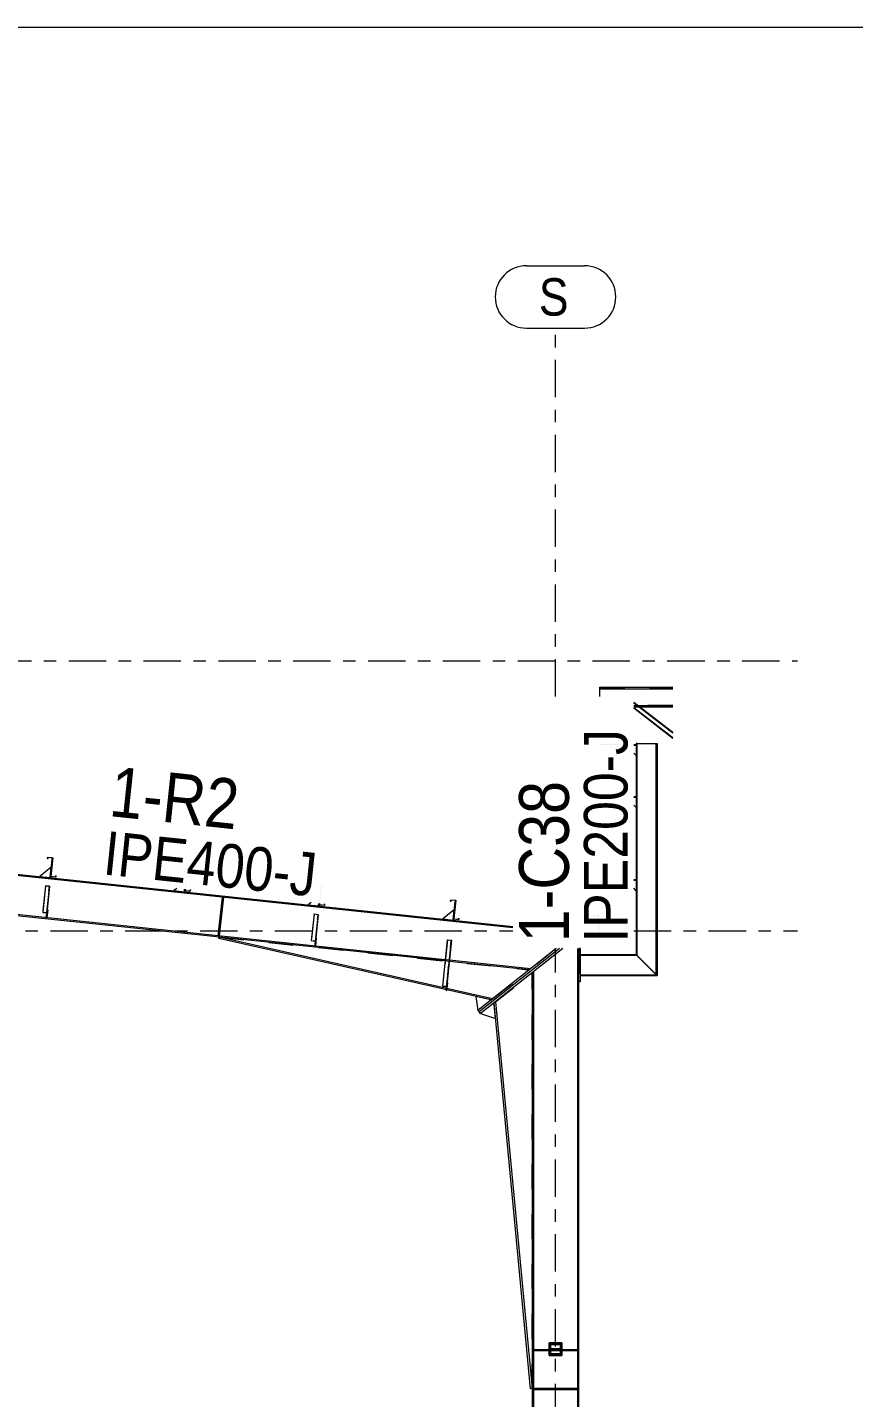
# Model space of a CAD drawing. Header units: millimetres. Extents: x -65 to 757, y -38 to 536.
# Drawn here: x 510.7 to 577, y 426.4 to 536.3 of the extents above; entities that cross this region are included whole.
import ezdxf

# ---------------------------------------------------------------- set-up
doc = ezdxf.new("R2010")
doc.units = ezdxf.units.MM
for name, pattern in [('XKITLINE00', [0]), ('XKITLINE02', [4, 2, -2]), ('XKITLINE03', [6, 3, -1, 1, -1])]:
    doc.linetypes.add(name, pattern=pattern)
for name, color, linetype, lineweight in [('DrawingSheet', 5, 'Continuous', 0), ('Part', 2, 'Continuous', 0), ('PartMark', 7, 'Continuous', 0), ('S-grid', 1, 'Continuous', 0)]:
    doc.layers.add(name, color=color, linetype=linetype, lineweight=lineweight)
doc.styles.add('ARIAL', font='ARIAL.TTF')

# ---------------------------------------------------------------- blocks, each defined once
blk = doc.blocks.new('*A439')
at = {"layer": 'Part'}
blk.add_hatch(color=3, dxfattribs=at).paths.add_polyline_path([(544.41, 463.07), (544.42, 463.1), (544.75, 463.07), (544.69, 462.51), (544.67, 462.51), (544.73, 463.04)], flags=17)
blk = doc.blocks.new('*A440')
at = {"layer": 'Part'}
blk.add_hatch(color=3, dxfattribs=at).paths.add_polyline_path([(533.74, 465.16), (533.74, 465.18), (534.07, 465.14), (534.03, 464.72), (534.01, 464.73), (534.05, 465.12)], flags=17)
blk = doc.blocks.new('*A441')
at = {"layer": 'Part'}
blk.add_hatch(color=3, dxfattribs=at).paths.add_polyline_path([(556.15, 464.94), (556.15, 465.07), (556.57, 465.07), (556.57, 463.55), (556.15, 463.55), (556.15, 463.67), (556.17, 463.67), (556.17, 463.56), (556.55, 463.56), (556.55, 465.05), (556.17, 465.05), (556.17, 464.94)], flags=17)
blk = doc.blocks.new('*A442')
at = {"layer": 'Part'}
blk.add_hatch(color=3, dxfattribs=at).paths.add_polyline_path([(558.04, 479.15), (558.04, 479.17), (558.17, 479.17), (558.17, 478.75), (556.67, 478.75), (556.67, 478.36), (556.78, 478.36), (556.78, 478.35), (556.65, 478.35), (556.65, 478.77), (558.15, 478.77), (558.15, 479.15)], flags=17)
blk = doc.blocks.new('*A443')
at = {"layer": 'Part'}
blk.add_hatch(color=3, dxfattribs=at).paths.add_polyline_path([(512.19, 467.43), (512.19, 467.45), (512.52, 467.42), (512.48, 467), (512.46, 467), (512.51, 467.4)], flags=17)
blk = doc.blocks.new('*A460')
at = {"layer": 'Part'}
h = blk.add_hatch(color=3, dxfattribs=at)
h.paths.add_polyline_path([(552.68, 429.87), (552.68, 430.7), (553.51, 430.7), (553.51, 429.87)], flags=17)
h.paths.add_polyline_path([(552.71, 430.67), (552.71, 429.9), (553.48, 429.9), (553.48, 430.67)])
blk = doc.blocks.new('*A462')
at = {"layer": 'Part'}
blk.add_hatch(color=3, dxfattribs=at).paths.add_polyline_path([(513.01, 468.15), (513.02, 468.26), (513.03, 468.26), (513.02, 468.13), (512.61, 468.18), (512.76, 469.67), (512.38, 469.71), (512.37, 469.6), (512.35, 469.6), (512.37, 469.73), (512.78, 469.68), (512.62, 468.19)], flags=17)
blk = doc.blocks.new('*A463')
at = {"layer": 'Part'}
blk.add_hatch(color=3, dxfattribs=at).paths.add_polyline_path([(523.78, 467.01), (523.79, 467.12), (523.81, 467.12), (523.79, 467), (523.38, 467.04), (523.54, 468.53), (523.15, 468.58), (523.14, 468.47), (523.13, 468.47), (523.14, 468.59), (523.55, 468.55), (523.4, 467.05)], flags=17)
blk = doc.blocks.new('*A464')
at = {"layer": 'Part'}
blk.add_hatch(color=3, dxfattribs=at).paths.add_polyline_path([(534.55, 465.88), (534.57, 465.99), (534.58, 465.99), (534.57, 465.86), (534.15, 465.91), (534.31, 467.4), (533.93, 467.44), (533.91, 467.33), (533.9, 467.33), (533.91, 467.46), (534.33, 467.41), (534.17, 465.92)], flags=17)
blk = doc.blocks.new('*A465')
at = {"layer": 'Part'}
blk.add_hatch(color=3, dxfattribs=at).paths.add_polyline_path([(545.33, 464.74), (545.34, 464.85), (545.35, 464.85), (545.34, 464.73), (544.93, 464.77), (545.08, 466.26), (544.7, 466.3), (544.69, 466.19), (544.67, 466.19), (544.69, 466.32), (545.1, 466.28), (544.94, 464.78)], flags=17)
blk = doc.blocks.new('*A466')
at = {"layer": 'Part'}
blk.add_hatch(color=3, dxfattribs=at).paths.add_polyline_path([(558.04, 468.32), (558.04, 468.33), (558.17, 468.33), (558.17, 467.92), (556.67, 467.92), (556.67, 467.53), (556.78, 467.53), (556.78, 467.52), (556.65, 467.52), (556.65, 467.93), (558.15, 467.93), (558.15, 468.32)], flags=17)
blk = doc.blocks.new('*A468')
at = {"layer": 'Part'}
blk.add_hatch(color=3, dxfattribs=at).paths.add_polyline_path([(513.01, 468.15), (513.02, 468.26), (513.03, 468.26), (513.02, 468.13), (512.61, 468.18), (512.76, 469.67), (512.38, 469.71), (512.37, 469.6), (512.35, 469.6), (512.37, 469.73), (512.78, 469.68), (512.62, 468.19)], flags=17)
blk = doc.blocks.new('*A469')
at = {"layer": 'Part'}
blk.add_hatch(color=3, dxfattribs=at).paths.add_polyline_path([(523.78, 467.01), (523.79, 467.12), (523.81, 467.12), (523.79, 467), (523.38, 467.04), (523.54, 468.53), (523.15, 468.58), (523.14, 468.47), (523.13, 468.47), (523.14, 468.59), (523.55, 468.55), (523.4, 467.05)], flags=17)
blk = doc.blocks.new('*A470')
at = {"layer": 'Part'}
blk.add_hatch(color=3, dxfattribs=at).paths.add_polyline_path([(534.55, 465.88), (534.57, 465.99), (534.58, 465.99), (534.57, 465.86), (534.15, 465.91), (534.31, 467.4), (533.93, 467.44), (533.91, 467.33), (533.9, 467.33), (533.91, 467.46), (534.33, 467.41), (534.17, 465.92)], flags=17)
blk = doc.blocks.new('*A471')
at = {"layer": 'Part'}
blk.add_hatch(color=3, dxfattribs=at).paths.add_polyline_path([(545.33, 464.74), (545.34, 464.85), (545.35, 464.85), (545.34, 464.73), (544.93, 464.77), (545.08, 466.26), (544.7, 466.3), (544.69, 466.19), (544.67, 466.19), (544.69, 466.32), (545.1, 466.28), (544.94, 464.78)], flags=17)
blk = doc.blocks.new('*A472')
at = {"layer": 'Part'}
blk.add_hatch(color=3, dxfattribs=at).paths.add_polyline_path([(558.04, 468.32), (558.04, 468.33), (558.17, 468.33), (558.17, 467.92), (556.67, 467.92), (556.67, 467.53), (556.78, 467.53), (556.78, 467.52), (556.65, 467.52), (556.65, 467.93), (558.15, 467.93), (558.15, 468.32)], flags=17)
blk = doc.blocks.new('*A473')
at = {"layer": 'DrawingSheet', "color": 5, "linetype": 'XKITLINE00', "lineweight": 0}
blk.add_line((757.18, 536.27), (-62.82, 536.27), dxfattribs=at)
blk = doc.blocks.new('*A1549')
at = {"layer": 'S-grid', "color": 1, "linetype": 'XKITLINE03', "lineweight": 0}
for p, q in [((-9.41, 463.82), (549.67, 463.82)), ((559.37, 463.82), (572.49, 463.82))]:
    blk.add_line(p, q, dxfattribs=at)
blk = doc.blocks.new('*A1550')
at = {"layer": 'S-grid', "color": 1, "linetype": 'XKITLINE03', "lineweight": 0}
blk.add_line((442.06, 485.49), (572.49, 485.49), dxfattribs=at)
blk = doc.blocks.new('*A1794')
at = {"layer": 'S-grid', "color": 1, "linetype": 'XKITLINE03', "lineweight": 0}
for p, q in [((553.09, 482.61), (553.09, 512.16)), ((553.09, 370.5), (553.09, 462.41))]:
    blk.add_line(p, q, dxfattribs=at)
at = {"layer": 'S-grid', "color": 3, "style": 'ARIAL', "width": 0.85}
blk.add_text('S', height=3, dxfattribs=at).set_placement((551.76, 513.16))
blk = doc.blocks.new('*A1928')
at = {"layer": 'Part', "color": 7, "linetype": 'XKITLINE02', "lineweight": 0}
for p, q in [((548.17, 458.05), (551.12, 460.38)), ((551.12, 460.38), (551.22, 460.33)), ((551.22, 427.12), (551.22, 460.33)), ((551.22, 427.12), (551.22, 460.33)), ((551.22, 460.33), (551.22, 460.33))]:
    blk.add_line(p, q, dxfattribs=at)
at = {"layer": 'Part', "color": 2, "linetype": 'XKITLINE00', "lineweight": 0}
for p, q in [((551.22, 460.33), (551.12, 460.38)), ((551.1, 427.11), (548.17, 458.05)), ((548.27, 458.14), (551.22, 427.12)), ((551.22, 427.12), (551.1, 427.11))]:
    blk.add_line(p, q, dxfattribs=at)
blk = doc.blocks.new('*A1929')
at = {"layer": 'Part', "color": 7, "linetype": 'XKITLINE02', "lineweight": 0}
for p, q in [((553.69, 462.41), (551.22, 460.46)), ((551.34, 430.24), (551.34, 430.16)), ((554.85, 430.24), (554.85, 430.16)), ((551.22, 388.78), (554.97, 388.78))]:
    blk.add_line(p, q, dxfattribs=at)
at = {"layer": 'Part', "color": 2, "linetype": 'XKITLINE00', "lineweight": 0}
for p, q in [((554.85, 462.41), (554.85, 430.24)), ((554.97, 388.78), (554.97, 462.41)), ((551.22, 460.46), (551.22, 388.78)), ((551.34, 460.55), (551.34, 430.24)), ((551.34, 430.16), (551.34, 388.78)), ((554.85, 430.16), (554.85, 388.78))]:
    blk.add_line(p, q, dxfattribs=at)
blk = doc.blocks.new('*A1930')
at = {"layer": 'Part', "color": 7, "linetype": 'XKITLINE02', "lineweight": 0}
for p, q in [((455.29, 470.79), (455.64, 474.1)), ((458.38, 470.46), (458.05, 470.5)), ((458.39, 470.57), (458.06, 470.6)), ((544.58, 461.48), (544.25, 461.51)), ((553.15, 462.41), (550.98, 460.69)), ((544.57, 461.37), (544.24, 461.41))]:
    blk.add_line(p, q, dxfattribs=at)
at = {"layer": 'Part', "color": 2, "linetype": 'XKITLINE00', "lineweight": 0}
for p, q in [((549.67, 464.08), (455.63, 473.99)), ((455.64, 474.1), (549.67, 464.18)), ((458.05, 470.5), (455.29, 470.79)), ((458.06, 470.6), (455.3, 470.9)), ((544.24, 461.41), (458.38, 470.46)), ((544.25, 461.51), (458.39, 470.57)), ((551.1, 460.79), (544.58, 461.48)), ((550.98, 460.69), (544.57, 461.37))]:
    blk.add_line(p, q, dxfattribs=at)
blk = doc.blocks.new('*A1931')
at = {"layer": 'Part', "color": 7, "linetype": 'XKITLINE02', "lineweight": 0}
for p, q in [((559.37, 478.71), (559.57, 478.71)), ((559.57, 478.71), (559.57, 477.88))]:
    blk.add_line(p, q, dxfattribs=at)
at = {"layer": 'Part', "color": 2, "linetype": 'XKITLINE00', "lineweight": 0}
blk.add_line((559.57, 477.88), (559.37, 478.08), dxfattribs=at)
blk = doc.blocks.new('*A1933')
at = {"layer": 'Part', "color": 2, "linetype": 'XKITLINE00', "lineweight": 0}
for p, q in [((546.71, 458.56), (546.87, 457.45)), ((547.81, 458.31), (547.83, 458.21))]:
    blk.add_line(p, q, dxfattribs=at)
at = {"layer": 'Part', "color": 7, "linetype": 'XKITLINE02', "lineweight": 0}
for p, q in [((547.81, 458.31), (546.71, 458.56)), ((547.83, 458.21), (546.87, 457.45))]:
    blk.add_line(p, q, dxfattribs=at)
blk = doc.blocks.new('*A1934')
at = {"layer": 'Part', "color": 2, "linetype": 'XKITLINE00', "lineweight": 0}
for p, q in [((544.41, 463.07), (544.02, 459.39)), ((544.75, 463.07), (544.37, 459.46)), ((544.41, 463.07), (544.42, 463.1)), ((544.73, 463.04), (544.41, 463.07)), ((544.42, 463.1), (544.75, 463.07)), ((544.67, 462.51), (544.73, 463.04)), ((544.67, 462.51), (544.32, 459.21)), ((544.67, 462.51), (544.69, 462.51)), ((544.02, 459.39), (544.34, 459.36))]:
    blk.add_line(p, q, dxfattribs=at)
at = {"layer": 'Part', "color": 7, "linetype": 'XKITLINE02', "lineweight": 0}
for p, q in [((544.36, 459.37), (544.02, 459.4)), ((544.37, 459.46), (544.34, 459.17)), ((544.32, 459.21), (544.32, 459.17)), ((544.32, 459.17), (544.34, 459.17))]:
    blk.add_line(p, q, dxfattribs=at)
blk = doc.blocks.new('*A1935')
at = {"layer": 'Part', "color": 2, "linetype": 'XKITLINE00', "lineweight": 0}
blk.add_line((533.49, 466.09), (533.27, 465.91), dxfattribs=at)
at = {"layer": 'Part', "color": 7, "linetype": 'XKITLINE02', "lineweight": 0}
for p, q in [((533.27, 465.91), (534.1, 465.83)), ((534.1, 465.83), (534.12, 466.03))]:
    blk.add_line(p, q, dxfattribs=at)
blk = doc.blocks.new('*A1936')
at = {"layer": 'Part', "color": 2, "linetype": 'XKITLINE00', "lineweight": 0}
for p, q in [((534.12, 466.03), (534.1, 465.83)), ((534.15, 465.91), (534.14, 465.82))]:
    blk.add_line(p, q, dxfattribs=at)
at = {"layer": 'Part', "color": 7, "linetype": 'XKITLINE02', "lineweight": 0}
for p, q in [((534.15, 465.91), (534.16, 466.02)), ((534.14, 465.82), (534.1, 465.83))]:
    blk.add_line(p, q, dxfattribs=at)
blk = doc.blocks.new('*A1937')
at = {"layer": 'Part', "color": 7, "linetype": 'XKITLINE02', "lineweight": 0}
for p, q in [((533.74, 465.18), (533.51, 463.04)), ((534.05, 465.12), (533.8, 462.76)), ((533.82, 462.75), (534.07, 465.14)), ((533.51, 463.04), (533.83, 463.01)), ((533.52, 463.05), (533.85, 463.02)), ((533.8, 462.76), (533.82, 462.75))]:
    blk.add_line(p, q, dxfattribs=at)
blk = doc.blocks.new('*A1938')
at = {"layer": 'Part', "color": 2, "linetype": 'XKITLINE00', "lineweight": 0}
for p, q in [((533.74, 465.16), (533.51, 463.04)), ((533.74, 465.16), (533.74, 465.18)), ((533.74, 465.18), (534.07, 465.14)), ((534.05, 465.12), (533.74, 465.16)), ((534.07, 465.14), (533.84, 462.98)), ((534.01, 464.73), (534.05, 465.12)), ((534.01, 464.73), (533.8, 462.76)), ((534.03, 464.72), (534.01, 464.73)), ((533.51, 463.04), (533.83, 463.01)), ((533.8, 462.76), (533.82, 462.75))]:
    blk.add_line(p, q, dxfattribs=at)
at = {"layer": 'Part', "color": 7, "linetype": 'XKITLINE02', "lineweight": 0}
for p, q in [((533.52, 463.05), (533.85, 463.02)), ((533.84, 462.98), (533.82, 462.75))]:
    blk.add_line(p, q, dxfattribs=at)
blk = doc.blocks.new('*A1939')
at = {"layer": 'Part', "color": 7, "linetype": 'XKITLINE02', "lineweight": 0}
for p, q in [((526.38, 466.53), (526.05, 463.43)), ((526.13, 463.42), (526.46, 466.52)), ((526.36, 466.41), (526.45, 466.4)), ((526.46, 466.52), (526.38, 466.53)), ((526.05, 463.43), (526.13, 463.42)), ((526.06, 463.56), (526.14, 463.55))]:
    blk.add_line(p, q, dxfattribs=at)
blk = doc.blocks.new('*A1940')
at = {"layer": 'Part', "color": 2, "linetype": 'XKITLINE00', "lineweight": 0}
for p, q in [((555.07, 462.41), (554.97, 462.41)), ((555.07, 462.41), (555.07, 459.74)), ((555.07, 459.74), (554.97, 459.74))]:
    blk.add_line(p, q, dxfattribs=at)
at = {"layer": 'Part', "color": 7, "linetype": 'XKITLINE02', "lineweight": 0}
blk.add_line((554.97, 462.41), (554.97, 459.74), dxfattribs=at)
blk = doc.blocks.new('*A1941')
at = {"layer": 'Part', "color": 7, "linetype": 'XKITLINE02', "lineweight": 0}
for p, q in [((544.39, 459.66), (544.32, 459.04)), ((544.36, 459.03), (544.43, 459.65)), ((544.43, 459.65), (544.39, 459.66)), ((544.32, 459.04), (544.36, 459.03)), ((544.33, 459.16), (544.38, 459.16))]:
    blk.add_line(p, q, dxfattribs=at)
blk = doc.blocks.new('*A1942')
at = {"layer": 'Part', "color": 2, "linetype": 'XKITLINE00', "lineweight": 0}
for p, q in [((544.37, 459.46), (544.34, 459.21)), ((544.43, 459.65), (544.38, 459.2)), ((544.39, 459.66), (544.43, 459.65)), ((544.33, 459.1), (544.32, 459.04)), ((544.36, 459.03), (544.32, 459.04)), ((544.36, 459.03), (544.37, 459.09))]:
    blk.add_line(p, q, dxfattribs=at)
at = {"layer": 'Part', "color": 7, "linetype": 'XKITLINE02', "lineweight": 0}
for p, q in [((544.37, 459.46), (544.39, 459.66)), ((544.34, 459.21), (544.33, 459.1)), ((544.33, 459.16), (544.38, 459.16)), ((544.38, 459.2), (544.37, 459.09))]:
    blk.add_line(p, q, dxfattribs=at)
blk = doc.blocks.new('*A1943')
at = {"layer": 'Part', "color": 7, "linetype": 'XKITLINE02', "lineweight": 0}
for p, q in [((533.87, 463.24), (533.81, 462.62)), ((533.81, 462.62), (533.85, 462.61)), ((533.82, 462.74), (533.86, 462.74)), ((533.85, 462.61), (533.91, 463.23)), ((533.91, 463.23), (533.87, 463.24))]:
    blk.add_line(p, q, dxfattribs=at)
blk = doc.blocks.new('*A1944')
at = {"layer": 'Part', "color": 2, "linetype": 'XKITLINE00', "lineweight": 0}
for p, q in [((533.81, 462.62), (533.84, 462.98)), ((533.91, 463.23), (533.85, 462.61)), ((533.87, 463.24), (533.91, 463.23))]:
    blk.add_line(p, q, dxfattribs=at)
at = {"layer": 'Part', "color": 7, "linetype": 'XKITLINE02', "lineweight": 0}
for p, q in [((533.85, 462.61), (533.81, 462.62)), ((533.82, 462.74), (533.86, 462.74)), ((533.84, 462.98), (533.87, 463.24))]:
    blk.add_line(p, q, dxfattribs=at)
blk = doc.blocks.new('*A1945')
at = {"layer": 'Part', "color": 2, "linetype": 'XKITLINE00', "lineweight": 0}
blk.add_line((544.96, 465.52), (544.05, 464.78), dxfattribs=at)
at = {"layer": 'Part', "color": 7, "linetype": 'XKITLINE02', "lineweight": 0}
for p, q in [((544.05, 464.78), (544.88, 464.69)), ((544.88, 464.69), (544.96, 465.52))]:
    blk.add_line(p, q, dxfattribs=at)
blk = doc.blocks.new('*A1946')
at = {"layer": 'Part', "color": 2, "linetype": 'XKITLINE00', "lineweight": 0}
for p, q in [((545.03, 466.18), (544.88, 464.69)), ((545.07, 466.18), (545.03, 466.18)), ((544.93, 464.77), (544.92, 464.69))]:
    blk.add_line(p, q, dxfattribs=at)
at = {"layer": 'Part', "color": 7, "linetype": 'XKITLINE02', "lineweight": 0}
for p, q in [((544.93, 464.77), (545.07, 466.18)), ((544.92, 464.69), (544.88, 464.69))]:
    blk.add_line(p, q, dxfattribs=at)
blk = doc.blocks.new('*A1947')
at = {"layer": 'Part', "color": 2, "linetype": 'XKITLINE00', "lineweight": 0}
for p, q in [((559.57, 478.85), (559.57, 478.75)), ((559.64, 478.85), (559.57, 478.85)), ((559.57, 478.71), (559.57, 474.58)), ((559.64, 461.84), (559.64, 478.85)), ((559.64, 478.85), (561.17, 478.85)), ((561.17, 460.31), (561.17, 478.85)), ((561.17, 478.85), (561.24, 478.85)), ((561.24, 478.85), (561.24, 460.24)), ((559.57, 474.54), (559.57, 467.92)), ((559.57, 467.88), (559.57, 461.91)), ((559.64, 461.84), (559.57, 461.91)), ((561.24, 460.24), (559.64, 461.84))]:
    blk.add_line(p, q, dxfattribs=at)
at = {"layer": 'Part', "color": 7, "linetype": 'XKITLINE02', "lineweight": 0}
for p, q in [((559.57, 478.85), (559.64, 478.85)), ((559.57, 478.75), (559.57, 477.88)), ((561.17, 478.85), (561.24, 478.85)), ((559.57, 474.58), (559.57, 474.54)), ((559.57, 467.92), (559.57, 467.88))]:
    blk.add_line(p, q, dxfattribs=at)
blk = doc.blocks.new('*A1948')
at = {"layer": 'Part', "color": 7, "linetype": 'XKITLINE02', "lineweight": 0}
for p, q in [((548.07, 457.97), (547.08, 457.19)), ((548.28, 456.81), (548.18, 457.93))]:
    blk.add_line(p, q, dxfattribs=at)
at = {"layer": 'Part', "color": 2, "linetype": 'XKITLINE00', "lineweight": 0}
for p, q in [((547.08, 457.19), (548.28, 456.81)), ((548.18, 457.93), (548.07, 457.97))]:
    blk.add_line(p, q, dxfattribs=at)
blk = doc.blocks.new('*A1952')
at = {"layer": 'Part', "color": 7, "linetype": 'XKITLINE02', "lineweight": 0}
for p, q in [((559.37, 467.88), (559.57, 467.88)), ((559.57, 467.88), (559.57, 467.04))]:
    blk.add_line(p, q, dxfattribs=at)
at = {"layer": 'Part', "color": 2, "linetype": 'XKITLINE00', "lineweight": 0}
blk.add_line((559.57, 467.04), (559.37, 467.24), dxfattribs=at)
blk = doc.blocks.new('*A1953')
at = {"layer": 'Part', "color": 2, "linetype": 'XKITLINE00', "lineweight": 0}
for p, q in [((559.57, 467.92), (559.37, 467.92)), ((559.37, 467.88), (559.57, 467.88)), ((559.57, 467.88), (559.57, 467.92))]:
    blk.add_line(p, q, dxfattribs=at)
blk = doc.blocks.new('*A1954')
at = {"layer": 'Part', "color": 2, "linetype": 'XKITLINE00', "lineweight": 0}
for p, q in [((526.05, 463.43), (526.38, 466.53)), ((526.46, 466.52), (526.13, 463.42))]:
    blk.add_line(p, q, dxfattribs=at)
at = {"layer": 'Part', "color": 7, "linetype": 'XKITLINE02', "lineweight": 0}
for p, q in [((526.36, 466.41), (526.45, 466.4)), ((526.46, 466.52), (526.38, 466.53)), ((526.13, 463.42), (526.05, 463.43)), ((526.14, 463.55), (526.06, 463.56))]:
    blk.add_line(p, q, dxfattribs=at)
blk = doc.blocks.new('*A1955')
at = {"layer": 'Part', "color": 2, "linetype": 'XKITLINE00', "lineweight": 0}
for p, q in [((559.57, 461.91), (555.07, 461.91)), ((559.64, 461.84), (555.07, 461.84)), ((561.17, 460.31), (559.57, 461.91)), ((555.07, 460.31), (561.17, 460.31)), ((555.07, 460.24), (561.24, 460.24)), ((561.17, 460.31), (561.24, 460.24))]:
    blk.add_line(p, q, dxfattribs=at)
at = {"layer": 'Part', "color": 7, "linetype": 'XKITLINE02', "lineweight": 0}
blk.add_line((555.07, 461.91), (555.07, 460.24), dxfattribs=at)
blk = doc.blocks.new('*A1956')
at = {"layer": 'Part', "color": 2, "linetype": 'XKITLINE00', "lineweight": 0}
for p, q in [((553.42, 462.41), (546.98, 457.32)), ((553.69, 462.41), (547.08, 457.19)), ((547.08, 457.19), (546.98, 457.32))]:
    blk.add_line(p, q, dxfattribs=at)
blk = doc.blocks.new('*A1957')
at = {"layer": 'Part', "color": 2, "linetype": 'XKITLINE00', "lineweight": 0}
for p, q in [((553.15, 462.41), (546.87, 457.45)), ((553.42, 462.41), (546.98, 457.32)), ((546.87, 457.45), (546.98, 457.32))]:
    blk.add_line(p, q, dxfattribs=at)
blk = doc.blocks.new('*A1958')
at = {"layer": 'Part', "color": 2, "linetype": 'XKITLINE00', "lineweight": 0}
blk.add_line((522.72, 467.23), (522.5, 467.05), dxfattribs=at)
at = {"layer": 'Part', "color": 7, "linetype": 'XKITLINE02', "lineweight": 0}
for p, q in [((522.5, 467.05), (523.33, 466.96)), ((523.33, 466.96), (523.35, 467.16))]:
    blk.add_line(p, q, dxfattribs=at)
blk = doc.blocks.new('*A1959')
at = {"layer": 'Part', "color": 2, "linetype": 'XKITLINE00', "lineweight": 0}
for p, q in [((523.35, 467.16), (523.33, 466.96)), ((523.38, 467.04), (523.37, 466.96))]:
    blk.add_line(p, q, dxfattribs=at)
at = {"layer": 'Part', "color": 7, "linetype": 'XKITLINE02', "lineweight": 0}
for p, q in [((523.37, 466.96), (523.33, 466.96)), ((523.38, 467.04), (523.39, 467.16))]:
    blk.add_line(p, q, dxfattribs=at)
blk = doc.blocks.new('*A1960')
at = {"layer": 'Part', "color": 2, "linetype": 'XKITLINE00', "lineweight": 0}
for p, q in [((526.1, 463.21), (526.12, 463.32)), ((547.93, 458.29), (526.1, 463.21)), ((548.04, 458.37), (526.12, 463.32)), ((550.89, 460.62), (550.86, 460.71))]:
    blk.add_line(p, q, dxfattribs=at)
at = {"layer": 'Part', "color": 7, "linetype": 'XKITLINE02', "lineweight": 0}
for p, q in [((526.12, 463.32), (550.86, 460.71)), ((547.93, 458.29), (550.89, 460.62)), ((548.04, 458.37), (550.88, 460.62)), ((550.86, 460.71), (550.88, 460.62)), ((550.88, 460.62), (550.89, 460.62))]:
    blk.add_line(p, q, dxfattribs=at)
blk = doc.blocks.new('*A1965')
at = {"layer": 'Part', "color": 2, "linetype": 'XKITLINE00', "lineweight": 0}
for p, q in [((512.19, 467.43), (511.97, 465.31)), ((512.19, 467.43), (512.19, 467.45)), ((512.19, 467.45), (512.52, 467.42)), ((512.51, 467.4), (512.19, 467.43)), ((512.46, 467), (512.26, 465.03)), ((512.52, 467.42), (512.3, 465.25)), ((512.46, 467), (512.51, 467.4)), ((512.48, 467), (512.46, 467)), ((511.97, 465.31), (512.28, 465.28)), ((512.26, 465.03), (512.27, 465.03))]:
    blk.add_line(p, q, dxfattribs=at)
at = {"layer": 'Part', "color": 7, "linetype": 'XKITLINE02', "lineweight": 0}
for p, q in [((511.97, 465.32), (512.3, 465.29)), ((512.3, 465.25), (512.27, 465.03))]:
    blk.add_line(p, q, dxfattribs=at)
blk = doc.blocks.new('*A1966')
at = {"layer": 'Part', "color": 7, "linetype": 'XKITLINE02', "lineweight": 0}
for p, q in [((512.19, 467.45), (511.97, 465.31)), ((512.51, 467.4), (512.26, 465.03)), ((512.27, 465.03), (512.52, 467.42)), ((511.97, 465.32), (512.3, 465.29)), ((511.97, 465.31), (512.28, 465.28)), ((512.26, 465.03), (512.27, 465.03))]:
    blk.add_line(p, q, dxfattribs=at)
blk = doc.blocks.new('*A1967')
at = {"layer": 'Part', "color": 2, "linetype": 'XKITLINE00', "lineweight": 0}
for p, q in [((512.71, 469.59), (512.56, 468.1)), ((512.75, 469.59), (512.71, 469.59)), ((512.61, 468.18), (512.6, 468.1))]:
    blk.add_line(p, q, dxfattribs=at)
at = {"layer": 'Part', "color": 7, "linetype": 'XKITLINE02', "lineweight": 0}
for p, q in [((512.61, 468.18), (512.75, 469.59)), ((512.6, 468.1), (512.56, 468.1))]:
    blk.add_line(p, q, dxfattribs=at)
blk = doc.blocks.new('*A1968')
at = {"layer": 'Part', "color": 2, "linetype": 'XKITLINE00', "lineweight": 0}
blk.add_line((512.64, 468.93), (511.73, 468.19), dxfattribs=at)
at = {"layer": 'Part', "color": 7, "linetype": 'XKITLINE02', "lineweight": 0}
for p, q in [((511.73, 468.19), (512.56, 468.1)), ((512.56, 468.1), (512.64, 468.93))]:
    blk.add_line(p, q, dxfattribs=at)
blk = doc.blocks.new('*A2027')
at = {"layer": 'Part', "color": 7, "linetype": 'XKITLINE02', "lineweight": 0}
for p, q in [((552.59, 430.78), (553.59, 430.78)), ((552.59, 429.78), (552.59, 430.78)), ((553.59, 430.78), (553.59, 429.78)), ((553.59, 429.78), (552.59, 429.78))]:
    blk.add_line(p, q, dxfattribs=at)
blk = doc.blocks.new('*A2028')
at = {"layer": 'Part', "color": 7, "linetype": 'XKITLINE02', "lineweight": 0}
for p, q in [((552.59, 430.32), (552.59, 430.24)), ((553.59, 430.32), (552.59, 430.32)), ((552.59, 430.24), (553.59, 430.24)), ((553.59, 430.24), (553.59, 430.32))]:
    blk.add_line(p, q, dxfattribs=at)
blk = doc.blocks.new('*A2029')
at = {"layer": 'Part', "color": 7, "linetype": 'XKITLINE02', "lineweight": 0}
for p, q in [((554.85, 430.24), (551.34, 430.24)), ((551.34, 430.16), (551.34, 430.24)), ((554.85, 430.16), (551.34, 430.16)), ((551.46, 430.24), (551.46, 430.16)), ((554.73, 430.16), (554.73, 430.24)), ((554.85, 430.24), (554.85, 430.16))]:
    blk.add_line(p, q, dxfattribs=at)
blk = doc.blocks.new('*A2030')
at = {"layer": 'Part', "color": 2, "linetype": 'XKITLINE00', "lineweight": 0}
for p, q in [((552.68, 430.7), (552.68, 429.87)), ((552.68, 430.7), (553.51, 430.7)), ((553.51, 429.87), (552.68, 429.87)), ((552.71, 429.9), (552.71, 430.67)), ((552.71, 430.67), (553.48, 430.67)), ((553.48, 429.9), (552.71, 429.9)), ((553.48, 430.67), (553.48, 429.9)), ((553.51, 430.7), (553.51, 429.87))]:
    blk.add_line(p, q, dxfattribs=at)
blk = doc.blocks.new('*A2031')
at = {"layer": 'Part', "color": 2, "linetype": 'XKITLINE00', "lineweight": 0}
for p, q in [((552.59, 430.24), (551.34, 430.24)), ((551.34, 430.16), (551.34, 430.24)), ((552.59, 430.16), (551.34, 430.16)), ((554.85, 430.24), (553.59, 430.24)), ((554.85, 430.16), (553.59, 430.16)), ((554.85, 430.24), (554.85, 430.16))]:
    blk.add_line(p, q, dxfattribs=at)
at = {"layer": 'Part', "color": 7, "linetype": 'XKITLINE02', "lineweight": 0}
for p, q in [((551.46, 430.16), (551.46, 430.24)), ((553.59, 430.24), (552.59, 430.24)), ((553.59, 430.16), (552.59, 430.16)), ((554.73, 430.16), (554.73, 430.24))]:
    blk.add_line(p, q, dxfattribs=at)
blk = doc.blocks.new('*A2032')
at = {"layer": 'Part', "color": 2, "linetype": 'XKITLINE00', "lineweight": 0}
for p, q in [((554.85, 427.12), (551.34, 427.12)), ((551.34, 427.04), (554.85, 427.04))]:
    blk.add_line(p, q, dxfattribs=at)
at = {"layer": 'Part', "color": 7, "linetype": 'XKITLINE02', "lineweight": 0}
for p, q in [((551.34, 427.12), (551.34, 427.04)), ((551.46, 427.04), (551.46, 427.12)), ((554.73, 427.04), (554.73, 427.12)), ((554.85, 427.12), (554.85, 427.04))]:
    blk.add_line(p, q, dxfattribs=at)
blk = doc.blocks.new('*A2033')
at = {"layer": 'Part', "color": 7, "linetype": 'XKITLINE02', "lineweight": 0}
for p, q in [((554.85, 427.12), (551.34, 427.12)), ((551.34, 427.12), (551.34, 427.04)), ((554.85, 427.04), (551.34, 427.04)), ((551.46, 427.04), (551.46, 427.12)), ((554.73, 427.04), (554.73, 427.12)), ((554.85, 427.04), (554.85, 427.12))]:
    blk.add_line(p, q, dxfattribs=at)
blk = doc.blocks.new('*A2035')
at = {"layer": 'Part', "color": 2, "linetype": 'XKITLINE00', "lineweight": 0}
for p, q in [((553.59, 430.78), (552.59, 430.78)), ((552.59, 430.78), (552.59, 429.78)), ((553.59, 429.78), (553.59, 430.78)), ((552.59, 429.78), (553.59, 429.78))]:
    blk.add_line(p, q, dxfattribs=at)
blk = doc.blocks.new('*A2036')
at = {"layer": 'Part', "color": 7, "linetype": 'XKITLINE02', "lineweight": 0}
for p, q in [((552.59, 430.24), (552.59, 430.32)), ((552.59, 430.32), (553.59, 430.32)), ((553.59, 430.24), (552.59, 430.24)), ((553.59, 430.32), (553.59, 430.24))]:
    blk.add_line(p, q, dxfattribs=at)
blk = doc.blocks.new('*A2037')
at = {"layer": 'Part', "color": 7, "linetype": 'XKITLINE02', "lineweight": 0}
for p, q in [((553.51, 430.7), (552.68, 430.7)), ((552.68, 430.7), (552.68, 429.87)), ((552.68, 429.87), (553.51, 429.87)), ((552.71, 429.9), (552.71, 430.67)), ((552.71, 430.67), (553.48, 430.67)), ((553.48, 429.9), (552.71, 429.9)), ((553.48, 430.67), (553.48, 429.9)), ((553.51, 429.87), (553.51, 430.7))]:
    blk.add_line(p, q, dxfattribs=at)
blk = doc.blocks.new('*A2042')
at = {"layer": 'Part', "color": 2, "linetype": 'XKITLINE00', "lineweight": 0}
for p, q in [((512.26, 464.89), (512.3, 465.25)), ((512.37, 465.51), (512.3, 464.88)), ((512.32, 465.51), (512.37, 465.51))]:
    blk.add_line(p, q, dxfattribs=at)
at = {"layer": 'Part', "color": 7, "linetype": 'XKITLINE02', "lineweight": 0}
for p, q in [((512.3, 464.88), (512.26, 464.89)), ((512.27, 465.01), (512.31, 465.01)), ((512.3, 465.25), (512.32, 465.51))]:
    blk.add_line(p, q, dxfattribs=at)
blk = doc.blocks.new('*A2043')
at = {"layer": 'Part', "color": 7, "linetype": 'XKITLINE02', "lineweight": 0}
for p, q in [((512.32, 465.51), (512.26, 464.89)), ((512.26, 464.89), (512.3, 464.88)), ((512.27, 465.01), (512.31, 465.01)), ((512.3, 464.88), (512.37, 465.51)), ((512.37, 465.51), (512.32, 465.51))]:
    blk.add_line(p, q, dxfattribs=at)
blk = doc.blocks.new('*A2045')
at = {"layer": 'Part', "color": 2, "linetype": 'XKITLINE00', "lineweight": 0}
for p, q in [((512.35, 469.6), (512.37, 469.73)), ((512.37, 469.6), (512.35, 469.6)), ((512.37, 469.73), (512.78, 469.68)), ((512.38, 469.71), (512.37, 469.6)), ((512.76, 469.67), (512.38, 469.71)), ((512.61, 468.18), (512.76, 469.67)), ((512.78, 469.68), (512.62, 468.19)), ((513.02, 468.13), (512.61, 468.18)), ((512.62, 468.19), (513.01, 468.15)), ((513.01, 468.15), (513.02, 468.26)), ((513.02, 468.26), (513.03, 468.26)), ((513.03, 468.26), (513.02, 468.13))]:
    blk.add_line(p, q, dxfattribs=at)
blk = doc.blocks.new('*A2046')
at = {"layer": 'Part', "color": 2, "linetype": 'XKITLINE00', "lineweight": 0}
for p, q in [((523.38, 467.04), (523.39, 467.16)), ((523.79, 467), (523.38, 467.04)), ((523.41, 467.16), (523.4, 467.05)), ((523.4, 467.05), (523.78, 467.01)), ((523.78, 467.01), (523.79, 467.12)), ((523.79, 467.12), (523.81, 467.12)), ((523.79, 467.12), (523.79, 467.12)), ((523.81, 467.11), (523.79, 467)), ((523.81, 467.12), (523.81, 467.11))]:
    blk.add_line(p, q, dxfattribs=at)
blk = doc.blocks.new('*A2047')
at = {"layer": 'Part', "color": 2, "linetype": 'XKITLINE00', "lineweight": 0}
for p, q in [((534.15, 465.91), (534.16, 466.02)), ((534.57, 465.86), (534.15, 465.91)), ((534.18, 466.02), (534.17, 465.92)), ((534.17, 465.92), (534.55, 465.88)), ((534.55, 465.88), (534.56, 465.98)), ((534.56, 465.98), (534.57, 465.99)), ((534.57, 465.99), (534.58, 465.99)), ((534.58, 465.98), (534.57, 465.86)), ((534.58, 465.99), (534.58, 465.98))]:
    blk.add_line(p, q, dxfattribs=at)
blk = doc.blocks.new('*A2048')
at = {"layer": 'Part', "color": 2, "linetype": 'XKITLINE00', "lineweight": 0}
for p, q in [((544.67, 466.19), (544.69, 466.32)), ((544.69, 466.19), (544.67, 466.19)), ((544.69, 466.32), (545.1, 466.28)), ((544.7, 466.3), (544.69, 466.19)), ((545.08, 466.26), (544.7, 466.3)), ((544.93, 464.77), (545.08, 466.26)), ((545.1, 466.28), (544.94, 464.78)), ((545.34, 464.73), (544.93, 464.77)), ((544.94, 464.78), (545.33, 464.74)), ((545.33, 464.74), (545.34, 464.85)), ((545.34, 464.85), (545.35, 464.85)), ((545.35, 464.85), (545.34, 464.73))]:
    blk.add_line(p, q, dxfattribs=at)
blk = doc.blocks.new('*A2051')
at = {"layer": 'Part', "color": 2, "linetype": 'XKITLINE00', "lineweight": 0}
for p, q in [((559.37, 482.16), (562.49, 479.75)), ((559.37, 482.14), (562.49, 479.73)), ((559.37, 482.11), (562.49, 479.7)), ((559.37, 481.71), (562.49, 479.29)), ((562.49, 479.3), (559.37, 481.71))]:
    blk.add_line(p, q, dxfattribs=at)
at = {"layer": 'Part', "color": 7, "linetype": 'XKITLINE02', "lineweight": 0}
blk.add_line((559.37, 482.13), (562.49, 479.71), dxfattribs=at)
blk = doc.blocks.new('*A2053')
at = {"layer": 'Part', "color": 2, "linetype": 'XKITLINE00', "lineweight": 0}
for p, q in [((512.35, 469.6), (512.37, 469.73)), ((512.37, 469.6), (512.35, 469.6)), ((512.37, 469.73), (512.78, 469.68)), ((512.38, 469.71), (512.37, 469.6)), ((512.76, 469.67), (512.38, 469.71)), ((512.61, 468.18), (512.76, 469.67)), ((512.78, 469.68), (512.62, 468.19)), ((513.02, 468.13), (512.61, 468.18)), ((512.62, 468.19), (513.01, 468.15)), ((513.01, 468.15), (513.02, 468.26)), ((513.02, 468.26), (513.03, 468.26)), ((513.03, 468.26), (513.02, 468.13))]:
    blk.add_line(p, q, dxfattribs=at)
blk = doc.blocks.new('*A2054')
at = {"layer": 'Part', "color": 2, "linetype": 'XKITLINE00', "lineweight": 0}
for p, q in [((523.38, 467.04), (523.39, 467.16)), ((523.79, 467), (523.38, 467.04)), ((523.41, 467.16), (523.4, 467.05)), ((523.4, 467.05), (523.78, 467.01)), ((523.78, 467.01), (523.79, 467.12)), ((523.79, 467.12), (523.81, 467.12)), ((523.79, 467.12), (523.79, 467.12)), ((523.81, 467.11), (523.79, 467)), ((523.81, 467.12), (523.81, 467.11))]:
    blk.add_line(p, q, dxfattribs=at)
blk = doc.blocks.new('*A2055')
at = {"layer": 'Part', "color": 2, "linetype": 'XKITLINE00', "lineweight": 0}
for p, q in [((534.15, 465.91), (534.16, 466.02)), ((534.57, 465.86), (534.15, 465.91)), ((534.18, 466.02), (534.17, 465.92)), ((534.17, 465.92), (534.55, 465.88)), ((534.55, 465.88), (534.56, 465.98)), ((534.56, 465.98), (534.57, 465.99)), ((534.57, 465.99), (534.58, 465.99)), ((534.58, 465.98), (534.57, 465.86)), ((534.58, 465.99), (534.58, 465.98))]:
    blk.add_line(p, q, dxfattribs=at)
blk = doc.blocks.new('*A2056')
at = {"layer": 'Part', "color": 2, "linetype": 'XKITLINE00', "lineweight": 0}
for p, q in [((544.67, 466.19), (544.69, 466.32)), ((544.69, 466.19), (544.67, 466.19)), ((544.69, 466.32), (545.1, 466.28)), ((544.7, 466.3), (544.69, 466.19)), ((545.08, 466.26), (544.7, 466.3)), ((544.93, 464.77), (545.08, 466.26)), ((545.1, 466.28), (544.94, 464.78)), ((545.34, 464.73), (544.93, 464.77)), ((544.94, 464.78), (545.33, 464.74)), ((545.33, 464.74), (545.34, 464.85)), ((545.34, 464.85), (545.35, 464.85)), ((545.35, 464.85), (545.34, 464.73))]:
    blk.add_line(p, q, dxfattribs=at)
blk = doc.blocks.new('*A2058')
at = {"layer": 'Part', "color": 2, "linetype": 'XKITLINE00', "lineweight": 0}
for p, q in [((556.64, 483.36), (562.49, 483.36)), ((556.64, 482.61), (556.64, 483.36)), ((556.64, 483.24), (562.49, 483.24)), ((556.64, 483.24), (562.49, 483.24)), ((562.49, 481.81), (559.82, 481.81)), ((562.49, 481.77), (559.88, 481.77))]:
    blk.add_line(p, q, dxfattribs=at)
at = {"layer": 'Part', "color": 7, "linetype": 'XKITLINE02', "lineweight": 0}
for p, q in [((556.64, 483.35), (562.49, 483.35)), ((556.64, 483.32), (562.49, 483.32)), ((556.64, 483.31), (562.49, 483.31)), ((562.49, 481.9), (559.37, 481.9)), ((559.37, 481.89), (562.49, 481.89)), ((559.37, 481.83), (562.49, 481.83)), ((559.82, 481.81), (559.37, 481.81)), ((562.49, 481.79), (559.37, 481.79)), ((559.88, 481.77), (559.37, 481.77))]:
    blk.add_line(p, q, dxfattribs=at)
blk = doc.blocks.new('*A2060')
at = {"layer": 'Part', "color": 7, "linetype": 'XKITLINE02', "lineweight": 0}
for p, q in [((544.42, 463.1), (544.02, 459.39)), ((544.73, 463.04), (544.32, 459.17)), ((544.34, 459.17), (544.75, 463.07)), ((544.02, 459.4), (544.36, 459.37)), ((544.02, 459.39), (544.34, 459.36)), ((544.32, 459.17), (544.34, 459.17))]:
    blk.add_line(p, q, dxfattribs=at)
blk = doc.blocks.new('*A2061')
at = {"layer": 'Part', "color": 2, "linetype": 'XKITLINE00', "lineweight": 0}
for p, q in [((559.57, 474.58), (559.37, 474.58)), ((559.37, 474.54), (559.57, 474.54)), ((559.57, 474.54), (559.57, 474.58))]:
    blk.add_line(p, q, dxfattribs=at)
blk = doc.blocks.new('*A2062')
at = {"layer": 'Part', "color": 7, "linetype": 'XKITLINE02', "lineweight": 0}
for p, q in [((559.37, 474.54), (559.57, 474.54)), ((559.57, 474.54), (559.57, 473.71))]:
    blk.add_line(p, q, dxfattribs=at)
at = {"layer": 'Part', "color": 2, "linetype": 'XKITLINE00', "lineweight": 0}
blk.add_line((559.57, 473.71), (559.37, 473.91), dxfattribs=at)
blk = doc.blocks.new('*A2063')
at = {"layer": 'Part', "color": 2, "linetype": 'XKITLINE00', "lineweight": 0}
for p, q in [((559.57, 478.75), (559.37, 478.75)), ((559.37, 478.71), (559.57, 478.71)), ((559.57, 478.71), (559.57, 478.75))]:
    blk.add_line(p, q, dxfattribs=at)
blk = doc.blocks.new('*A2066')
at = {"layer": 'S-grid', "color": 1, "linetype": 'XKITLINE00', "lineweight": 0}
for p, q in [((550.76, 517.16), (555.43, 517.16)), ((550.76, 512.16), (555.43, 512.16))]:
    blk.add_line(p, q, dxfattribs=at)
for centre, start, end in [((550.76, 514.66), 90, 270), ((555.43, 514.66), 270, 90)]:
    blk.add_arc(centre, 2.5, start, end, dxfattribs=at)
blk = doc.blocks.new('*A2097')
at = {"layer": 'PartMark', "color": 7, "style": 'ARIAL', "width": 0.85}
blk.add_text('IPE200-J', height=3.5, rotation=90.0002, dxfattribs=at).set_placement((558.87, 462.91))
at = {"layer": 'PartMark', "color": 3, "style": 'ARIAL', "width": 0.85}
blk.add_text('1-C38', height=4, rotation=90.0002, dxfattribs=at).set_placement((554.17, 462.91))
blk = doc.blocks.new('*A2100')
at = {"layer": 'PartMark', "color": 3, "style": 'ARIAL', "width": 0.85}
blk.add_text('1-R2', height=4, rotation=-6.0218, dxfattribs=at).set_placement((517.22, 473.04))
at = {"layer": 'PartMark', "color": 7, "style": 'ARIAL', "width": 0.85}
blk.add_text('IPE400-J', height=3.5, rotation=-6.0218, dxfattribs=at).set_placement((516.73, 468.36))

msp = doc.modelspace()

# ---------------------------------------------------------------- block references
at = {"lineweight": 0}
for name in ['*A473', '*A2066', '*A1794', '*A1550', '*A2058', '*A2051', '*A2097', '*A442', '*A2063', '*A1931', '*A1947', '*A2100', '*A1930', '*A2061', '*A2062', '*A462', '*A468', '*A2045', '*A2053', '*A1967', '*A1968', '*A463', '*A469', '*A466', '*A472', '*A1965', '*A1966', '*A443', '*A1958', '*A1959', '*A2046', '*A2054', '*A464', '*A470', '*A1953', '*A1952', '*A1939', '*A1954', '*A1935', '*A1936', '*A2047', '*A2055', '*A465', '*A471', '*A2048', '*A2056', '*A1946', '*A1549', '*A2042', '*A2043', '*A1937', '*A1938', '*A440', '*A1945', '*A441', '*A1960', '*A1943', '*A1944', '*A1934', '*A2060', '*A439', '*A1957', '*A1956', '*A1929', '*A1940', '*A1955', '*A1928', '*A1941', '*A1942', '*A1933', '*A1948', '*A2027', '*A2035', '*A2029', '*A2031', '*A2028', '*A2036', '*A460', '*A2030', '*A2037', '*A2032', '*A2033']:
    msp.add_blockref(name, (0, 0), dxfattribs=at)

doc.saveas('drawing.dxf')
